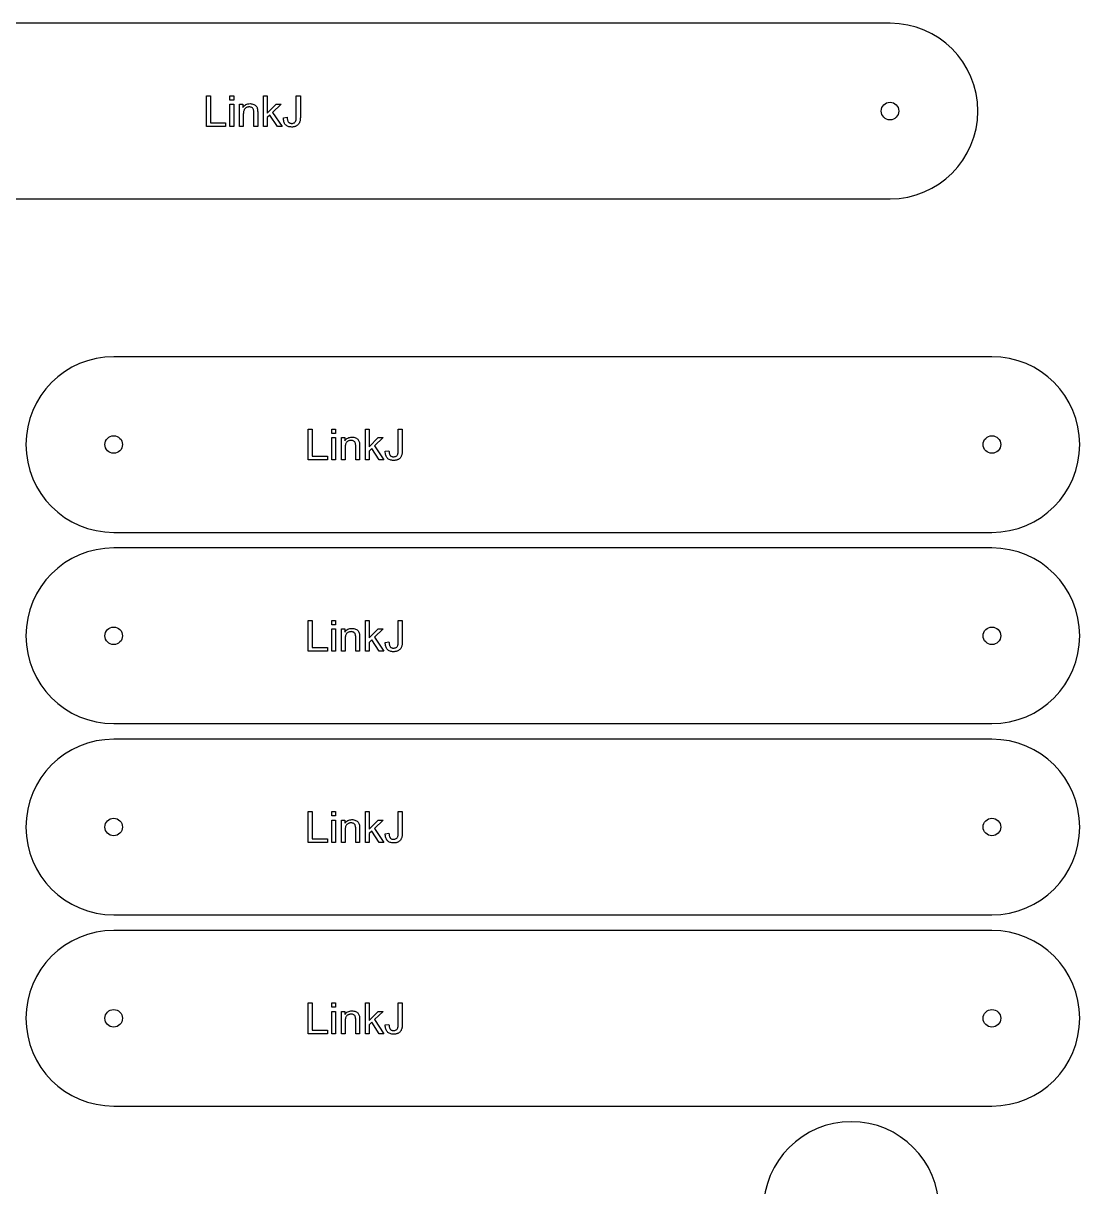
# Model space of a CAD drawing. Header units: millimetres. Extents: x 19 to 1167, y 19 to 1174.
# Drawn here: x 618 to 1159, y 578 to 1174 of the extents above; entities that cross this region are included whole.
import ezdxf

# ---------------------------------------------------------------- set-up
doc = ezdxf.new("R2010")
doc.units = ezdxf.units.MM
doc.layers.add('cut', color=5, linetype='Continuous', true_color=0x0000ff)
doc.layers.add('line engraving', color=1, linetype='Continuous', true_color=0xff0000)

msp = doc.modelspace()

# ---------------------------------------------------------------- linework, layer by layer
at = {"layer": 'cut', "color": 5, "true_color": 0x0000ff}
for points in [[(612, 1084.08), (1062, 1084.08, 1), (1062, 1174.08), (612, 1174.08, 1)], [(664.2, 913.2), (1114.2, 913.2, 1), (1114.2, 1003.2), (664.2, 1003.2, 1)], [(664.2, 815.2), (1114.2, 815.2, 1), (1114.2, 905.2), (664.2, 905.2, 1)], [(664.2, 717.2), (1114.2, 717.2, 1), (1114.2, 807.2), (664.2, 807.2, 1)], [(664.2, 619.2), (1114.2, 619.2, 1), (1114.2, 709.2), (664.2, 709.2, 1)], [(997.11, 566.2), (997.11, 64, 1), (1087.11, 64), (1087.11, 566.2, 1)]]:
    msp.add_lwpolyline(points, format="xyb", close=True, dxfattribs=at)
for centre in [(1062, 1129.08), (664.2, 958.2), (1114.2, 958.2), (664.2, 860.2), (1114.2, 860.2), (664.2, 762.2), (1114.2, 762.2), (664.2, 664.2), (1114.2, 664.2)]:
    msp.add_circle(centre, 4.5, dxfattribs=at)
at = {"layer": 'line engraving', "color": 1, "true_color": 0xff0000}
for points in [[(711.66, 1121.18), (711.66, 1136.97), (713.75, 1136.97), (713.75, 1123.04), (721.53, 1123.04), (721.53, 1121.18), (711.66, 1121.18)], [(723.78, 1134.74), (723.78, 1136.97), (725.72, 1136.97), (725.72, 1134.74), (723.78, 1134.74)], [(728.67, 1121.18), (728.67, 1132.62), (730.42, 1132.62), (730.42, 1130.99), (730.75, 1131.44), (731.12, 1131.82), (731.52, 1132.14), (731.96, 1132.41), (732.43, 1132.61), (732.94, 1132.76), (733.48, 1132.85), (734.06, 1132.88), (734.57, 1132.86), (735.05, 1132.79), (735.52, 1132.67), (735.96, 1132.51), (736.37, 1132.31), (736.72, 1132.08), (737.02, 1131.82), (737.26, 1131.53), (737.46, 1131.22), (737.62, 1130.87), (737.76, 1130.5), (737.86, 1130.1), (737.89, 1129.95), (737.91, 1129.78), (737.93, 1129.58), (737.94, 1129.36), (737.95, 1129.11), (737.96, 1128.84), (737.97, 1128.54), (737.97, 1128.21), (737.97, 1121.18), (736.03, 1121.18), (736.03, 1128.14), (736.02, 1128.69), (735.97, 1129.17), (735.9, 1129.58), (735.8, 1129.91), (735.67, 1130.19), (735.49, 1130.44), (735.27, 1130.66), (735, 1130.85), (734.7, 1131), (734.37, 1131.11), (734.02, 1131.18), (733.65, 1131.2), (733.34, 1131.19), (733.05, 1131.15), (732.77, 1131.09), (732.49, 1131), (732.23, 1130.89), (731.98, 1130.76), (731.74, 1130.6), (731.51, 1130.41), (731.3, 1130.19), (731.12, 1129.93), (730.96, 1129.62), (730.84, 1129.27), (730.74, 1128.88), (730.67, 1128.44), (730.62, 1127.95), (730.61, 1127.43), (730.61, 1121.18), (728.67, 1121.18)], [(740.95, 1121.18), (740.95, 1136.97), (742.89, 1136.97), (742.89, 1127.97), (747.48, 1132.62), (750, 1132.62), (745.62, 1128.38), (750.44, 1121.18), (748.04, 1121.18), (744.26, 1127.03), (742.89, 1125.71), (742.89, 1121.18), (740.95, 1121.18)], [(751.16, 1125.66), (753.04, 1125.92), (753.07, 1125.48), (753.12, 1125.09), (753.18, 1124.72), (753.25, 1124.39), (753.35, 1124.1), (753.45, 1123.85), (753.58, 1123.63), (753.72, 1123.44), (753.88, 1123.28), (754.05, 1123.15), (754.24, 1123.03), (754.44, 1122.94), (754.66, 1122.87), (754.89, 1122.81), (755.13, 1122.78), (755.39, 1122.77), (755.77, 1122.79), (756.13, 1122.86), (756.45, 1122.98), (756.75, 1123.13), (757.01, 1123.33), (757.23, 1123.56), (757.41, 1123.82), (757.54, 1124.11), (757.59, 1124.28), (757.63, 1124.47), (757.67, 1124.68), (757.7, 1124.92), (757.72, 1125.18), (757.74, 1125.46), (757.75, 1125.76), (757.75, 1126.09), (757.75, 1136.97), (759.84, 1136.97), (759.84, 1126.21), (759.84, 1125.73), (759.81, 1125.27), (759.78, 1124.85), (759.72, 1124.45), (759.66, 1124.08), (759.57, 1123.74), (759.48, 1123.42), (759.36, 1123.14), (759.24, 1122.87), (759.09, 1122.63), (758.93, 1122.4), (758.74, 1122.18), (758.55, 1121.98), (758.33, 1121.8), (758.1, 1121.63), (757.85, 1121.48), (757.58, 1121.35), (757.3, 1121.23), (757.01, 1121.13), (756.72, 1121.05), (756.4, 1120.99), (756.08, 1120.94), (755.75, 1120.92), (755.4, 1120.91), (754.9, 1120.93), (754.43, 1120.98), (753.98, 1121.08), (753.57, 1121.21), (753.19, 1121.38), (752.83, 1121.58), (752.51, 1121.82), (752.22, 1122.1), (751.96, 1122.42), (751.74, 1122.78), (751.55, 1123.17), (751.4, 1123.59), (751.29, 1124.05), (751.21, 1124.55), (751.17, 1125.09), (751.16, 1125.66)], [(723.78, 1121.18), (723.78, 1132.62), (725.72, 1132.62), (725.72, 1121.18), (723.78, 1121.18)], [(763.86, 950.3), (763.86, 966.1), (765.95, 966.1), (765.95, 952.17), (773.73, 952.17), (773.73, 950.3), (763.86, 950.3)], [(775.98, 963.87), (775.98, 966.1), (777.92, 966.1), (777.92, 963.87), (775.98, 963.87)], [(793.15, 950.3), (793.15, 966.1), (795.09, 966.1), (795.09, 957.09), (799.68, 961.75), (802.2, 961.75), (797.82, 957.5), (802.64, 950.3), (800.24, 950.3), (796.46, 956.15), (795.09, 954.84), (795.09, 950.3), (793.15, 950.3)], [(803.36, 954.78), (805.24, 955.04), (805.27, 954.61), (805.32, 954.21), (805.38, 953.85), (805.45, 953.52), (805.55, 953.23), (805.65, 952.97), (805.78, 952.75), (805.92, 952.56), (806.08, 952.41), (806.25, 952.27), (806.44, 952.16), (806.64, 952.06), (806.86, 951.99), (807.09, 951.94), (807.33, 951.91), (807.59, 951.9), (807.97, 951.92), (808.33, 951.99), (808.65, 952.1), (808.95, 952.26), (809.21, 952.45), (809.43, 952.68), (809.61, 952.94), (809.74, 953.24), (809.79, 953.4), (809.83, 953.59), (809.87, 953.81), (809.9, 954.04), (809.92, 954.3), (809.94, 954.58), (809.95, 954.89), (809.95, 955.22), (809.95, 966.1), (812.04, 966.1), (812.04, 955.33), (812.04, 954.85), (812.01, 954.4), (811.98, 953.97), (811.92, 953.57), (811.86, 953.2), (811.77, 952.86), (811.68, 952.55), (811.56, 952.26), (811.44, 952), (811.29, 951.75), (811.13, 951.52), (810.94, 951.3), (810.75, 951.1), (810.53, 950.92), (810.3, 950.75), (810.05, 950.6), (809.78, 950.47), (809.5, 950.35), (809.21, 950.26), (808.92, 950.17), (808.6, 950.11), (808.28, 950.07), (807.95, 950.04), (807.6, 950.03), (807.1, 950.05), (806.63, 950.11), (806.18, 950.2), (805.77, 950.33), (805.39, 950.5), (805.03, 950.7), (804.71, 950.95), (804.42, 951.23), (804.16, 951.55), (803.94, 951.9), (803.75, 952.29), (803.6, 952.72), (803.49, 953.18), (803.41, 953.68), (803.37, 954.21), (803.36, 954.78)], [(775.98, 950.3), (775.98, 961.75), (777.92, 961.75), (777.92, 950.3), (775.98, 950.3)], [(780.87, 950.3), (780.87, 961.75), (782.62, 961.75), (782.62, 960.12), (782.95, 960.56), (783.32, 960.94), (783.72, 961.27), (784.16, 961.53), (784.63, 961.74), (785.14, 961.89), (785.68, 961.97), (786.26, 962), (786.77, 961.98), (787.25, 961.91), (787.72, 961.79), (788.16, 961.63), (788.57, 961.43), (788.92, 961.2), (789.22, 960.94), (789.46, 960.66), (789.66, 960.34), (789.82, 960), (789.96, 959.62), (790.06, 959.22), (790.09, 959.08), (790.11, 958.9), (790.13, 958.71), (790.14, 958.48), (790.15, 958.23), (790.16, 957.96), (790.17, 957.66), (790.17, 957.34), (790.17, 950.3), (788.23, 950.3), (788.23, 957.26), (788.22, 957.82), (788.17, 958.3), (788.1, 958.7), (788, 959.04), (787.87, 959.31), (787.69, 959.56), (787.47, 959.78), (787.2, 959.97), (786.9, 960.13), (786.57, 960.24), (786.22, 960.3), (785.85, 960.32), (785.54, 960.31), (785.25, 960.27), (784.97, 960.21), (784.69, 960.13), (784.43, 960.02), (784.18, 959.88), (783.94, 959.72), (783.71, 959.54), (783.5, 959.32), (783.32, 959.05), (783.16, 958.75), (783.04, 958.4), (782.94, 958), (782.87, 957.56), (782.82, 957.08), (782.81, 956.55), (782.81, 950.3), (780.87, 950.3)], [(763.86, 852.3), (763.86, 868.1), (765.95, 868.1), (765.95, 854.17), (773.73, 854.17), (773.73, 852.3), (763.86, 852.3)], [(775.98, 865.87), (775.98, 868.1), (777.92, 868.1), (777.92, 865.87), (775.98, 865.87)], [(793.15, 852.3), (793.15, 868.1), (795.09, 868.1), (795.09, 859.09), (799.68, 863.75), (802.2, 863.75), (797.82, 859.5), (802.64, 852.3), (800.24, 852.3), (796.46, 858.15), (795.09, 856.84), (795.09, 852.3), (793.15, 852.3)], [(803.36, 856.78), (805.24, 857.04), (805.27, 856.61), (805.32, 856.21), (805.38, 855.85), (805.45, 855.52), (805.55, 855.23), (805.65, 854.97), (805.78, 854.75), (805.92, 854.56), (806.08, 854.41), (806.25, 854.27), (806.44, 854.16), (806.64, 854.06), (806.86, 853.99), (807.09, 853.94), (807.33, 853.91), (807.59, 853.9), (807.97, 853.92), (808.33, 853.99), (808.65, 854.1), (808.95, 854.26), (809.21, 854.45), (809.43, 854.68), (809.61, 854.94), (809.74, 855.24), (809.79, 855.4), (809.83, 855.59), (809.87, 855.81), (809.9, 856.04), (809.92, 856.3), (809.94, 856.58), (809.95, 856.89), (809.95, 857.22), (809.95, 868.1), (812.04, 868.1), (812.04, 857.33), (812.04, 856.85), (812.01, 856.4), (811.98, 855.97), (811.92, 855.57), (811.86, 855.2), (811.77, 854.86), (811.68, 854.55), (811.56, 854.26), (811.44, 854), (811.29, 853.75), (811.13, 853.52), (810.94, 853.3), (810.75, 853.1), (810.53, 852.92), (810.3, 852.75), (810.05, 852.6), (809.78, 852.47), (809.5, 852.35), (809.21, 852.26), (808.92, 852.17), (808.6, 852.11), (808.28, 852.07), (807.95, 852.04), (807.6, 852.03), (807.1, 852.05), (806.63, 852.11), (806.18, 852.2), (805.77, 852.33), (805.39, 852.5), (805.03, 852.7), (804.71, 852.95), (804.42, 853.23), (804.16, 853.55), (803.94, 853.9), (803.75, 854.29), (803.6, 854.72), (803.49, 855.18), (803.41, 855.68), (803.37, 856.21), (803.36, 856.78)], [(775.98, 852.3), (775.98, 863.75), (777.92, 863.75), (777.92, 852.3), (775.98, 852.3)], [(780.87, 852.3), (780.87, 863.75), (782.62, 863.75), (782.62, 862.12), (782.95, 862.56), (783.32, 862.94), (783.72, 863.27), (784.16, 863.53), (784.63, 863.74), (785.14, 863.89), (785.68, 863.97), (786.26, 864), (786.77, 863.98), (787.25, 863.91), (787.72, 863.79), (788.16, 863.63), (788.57, 863.43), (788.92, 863.2), (789.22, 862.94), (789.46, 862.66), (789.66, 862.34), (789.82, 862), (789.96, 861.62), (790.06, 861.22), (790.09, 861.08), (790.11, 860.9), (790.13, 860.71), (790.14, 860.48), (790.15, 860.23), (790.16, 859.96), (790.17, 859.66), (790.17, 859.34), (790.17, 852.3), (788.23, 852.3), (788.23, 859.26), (788.22, 859.82), (788.17, 860.3), (788.1, 860.7), (788, 861.04), (787.87, 861.31), (787.69, 861.56), (787.47, 861.78), (787.2, 861.97), (786.9, 862.13), (786.57, 862.24), (786.22, 862.3), (785.85, 862.32), (785.54, 862.31), (785.25, 862.27), (784.97, 862.21), (784.69, 862.13), (784.43, 862.02), (784.18, 861.88), (783.94, 861.72), (783.71, 861.54), (783.5, 861.32), (783.32, 861.05), (783.16, 860.75), (783.04, 860.4), (782.94, 860), (782.87, 859.56), (782.82, 859.08), (782.81, 858.55), (782.81, 852.3), (780.87, 852.3)], [(763.86, 754.3), (763.86, 770.1), (765.95, 770.1), (765.95, 756.17), (773.73, 756.17), (773.73, 754.3), (763.86, 754.3)], [(775.98, 767.87), (775.98, 770.1), (777.92, 770.1), (777.92, 767.87), (775.98, 767.87)], [(793.15, 754.3), (793.15, 770.1), (795.09, 770.1), (795.09, 761.09), (799.68, 765.75), (802.2, 765.75), (797.82, 761.5), (802.64, 754.3), (800.24, 754.3), (796.46, 760.15), (795.09, 758.84), (795.09, 754.3), (793.15, 754.3)], [(803.36, 758.78), (805.24, 759.04), (805.27, 758.61), (805.32, 758.21), (805.38, 757.85), (805.45, 757.52), (805.55, 757.23), (805.65, 756.97), (805.78, 756.75), (805.92, 756.56), (806.08, 756.41), (806.25, 756.27), (806.44, 756.16), (806.64, 756.06), (806.86, 755.99), (807.09, 755.94), (807.33, 755.91), (807.59, 755.9), (807.97, 755.92), (808.33, 755.99), (808.65, 756.1), (808.95, 756.26), (809.21, 756.45), (809.43, 756.68), (809.61, 756.94), (809.74, 757.24), (809.79, 757.4), (809.83, 757.59), (809.87, 757.81), (809.9, 758.04), (809.92, 758.3), (809.94, 758.58), (809.95, 758.89), (809.95, 759.22), (809.95, 770.1), (812.04, 770.1), (812.04, 759.33), (812.04, 758.85), (812.01, 758.4), (811.98, 757.97), (811.92, 757.57), (811.86, 757.2), (811.77, 756.86), (811.68, 756.55), (811.56, 756.26), (811.44, 756), (811.29, 755.75), (811.13, 755.52), (810.94, 755.3), (810.75, 755.1), (810.53, 754.92), (810.3, 754.75), (810.05, 754.6), (809.78, 754.47), (809.5, 754.35), (809.21, 754.26), (808.92, 754.17), (808.6, 754.11), (808.28, 754.07), (807.95, 754.04), (807.6, 754.03), (807.1, 754.05), (806.63, 754.11), (806.18, 754.2), (805.77, 754.33), (805.39, 754.5), (805.03, 754.7), (804.71, 754.95), (804.42, 755.23), (804.16, 755.55), (803.94, 755.9), (803.75, 756.29), (803.6, 756.72), (803.49, 757.18), (803.41, 757.68), (803.37, 758.21), (803.36, 758.78)], [(775.98, 754.3), (775.98, 765.75), (777.92, 765.75), (777.92, 754.3), (775.98, 754.3)], [(780.87, 754.3), (780.87, 765.75), (782.62, 765.75), (782.62, 764.12), (782.95, 764.56), (783.32, 764.94), (783.72, 765.27), (784.16, 765.53), (784.63, 765.74), (785.14, 765.89), (785.68, 765.97), (786.26, 766), (786.77, 765.98), (787.25, 765.91), (787.72, 765.79), (788.16, 765.63), (788.57, 765.43), (788.92, 765.2), (789.22, 764.94), (789.46, 764.66), (789.66, 764.34), (789.82, 764), (789.96, 763.62), (790.06, 763.22), (790.09, 763.08), (790.11, 762.9), (790.13, 762.71), (790.14, 762.48), (790.15, 762.23), (790.16, 761.96), (790.17, 761.66), (790.17, 761.34), (790.17, 754.3), (788.23, 754.3), (788.23, 761.26), (788.22, 761.82), (788.17, 762.3), (788.1, 762.7), (788, 763.04), (787.87, 763.31), (787.69, 763.56), (787.47, 763.78), (787.2, 763.97), (786.9, 764.13), (786.57, 764.24), (786.22, 764.3), (785.85, 764.32), (785.54, 764.31), (785.25, 764.27), (784.97, 764.21), (784.69, 764.13), (784.43, 764.02), (784.18, 763.88), (783.94, 763.72), (783.71, 763.54), (783.5, 763.32), (783.32, 763.05), (783.16, 762.75), (783.04, 762.4), (782.94, 762), (782.87, 761.56), (782.82, 761.08), (782.81, 760.55), (782.81, 754.3), (780.87, 754.3)], [(763.86, 656.3), (763.86, 672.1), (765.95, 672.1), (765.95, 658.17), (773.73, 658.17), (773.73, 656.3), (763.86, 656.3)], [(775.98, 669.87), (775.98, 672.1), (777.92, 672.1), (777.92, 669.87), (775.98, 669.87)], [(775.98, 656.3), (775.98, 667.75), (777.92, 667.75), (777.92, 656.3), (775.98, 656.3)], [(780.87, 656.3), (780.87, 667.75), (782.62, 667.75), (782.62, 666.12), (782.95, 666.56), (783.32, 666.94), (783.72, 667.27), (784.16, 667.53), (784.63, 667.74), (785.14, 667.89), (785.68, 667.97), (786.26, 668), (786.77, 667.98), (787.25, 667.91), (787.72, 667.79), (788.16, 667.63), (788.57, 667.43), (788.92, 667.2), (789.22, 666.94), (789.46, 666.66), (789.66, 666.34), (789.82, 666), (789.96, 665.62), (790.06, 665.22), (790.09, 665.08), (790.11, 664.9), (790.13, 664.71), (790.14, 664.48), (790.15, 664.23), (790.16, 663.96), (790.17, 663.66), (790.17, 663.34), (790.17, 656.3), (788.23, 656.3), (788.23, 663.26), (788.22, 663.82), (788.17, 664.3), (788.1, 664.7), (788, 665.04), (787.87, 665.31), (787.69, 665.56), (787.47, 665.78), (787.2, 665.97), (786.9, 666.13), (786.57, 666.24), (786.22, 666.3), (785.85, 666.32), (785.54, 666.31), (785.25, 666.27), (784.97, 666.21), (784.69, 666.13), (784.43, 666.02), (784.18, 665.88), (783.94, 665.72), (783.71, 665.54), (783.5, 665.32), (783.32, 665.05), (783.16, 664.75), (783.04, 664.4), (782.94, 664), (782.87, 663.56), (782.82, 663.08), (782.81, 662.55), (782.81, 656.3), (780.87, 656.3)], [(793.15, 656.3), (793.15, 672.1), (795.09, 672.1), (795.09, 663.09), (799.68, 667.75), (802.2, 667.75), (797.82, 663.5), (802.64, 656.3), (800.24, 656.3), (796.46, 662.15), (795.09, 660.84), (795.09, 656.3), (793.15, 656.3)], [(803.36, 660.78), (805.24, 661.04), (805.27, 660.61), (805.32, 660.21), (805.38, 659.85), (805.45, 659.52), (805.55, 659.23), (805.65, 658.97), (805.78, 658.75), (805.92, 658.56), (806.08, 658.41), (806.25, 658.27), (806.44, 658.16), (806.64, 658.06), (806.86, 657.99), (807.09, 657.94), (807.33, 657.91), (807.59, 657.9), (807.97, 657.92), (808.33, 657.99), (808.65, 658.1), (808.95, 658.26), (809.21, 658.45), (809.43, 658.68), (809.61, 658.94), (809.74, 659.24), (809.79, 659.4), (809.83, 659.59), (809.87, 659.81), (809.9, 660.04), (809.92, 660.3), (809.94, 660.58), (809.95, 660.89), (809.95, 661.22), (809.95, 672.1), (812.04, 672.1), (812.04, 661.33), (812.04, 660.85), (812.01, 660.4), (811.98, 659.97), (811.92, 659.57), (811.86, 659.2), (811.77, 658.86), (811.68, 658.55), (811.56, 658.26), (811.44, 658), (811.29, 657.75), (811.13, 657.52), (810.94, 657.3), (810.75, 657.1), (810.53, 656.92), (810.3, 656.75), (810.05, 656.6), (809.78, 656.47), (809.5, 656.35), (809.21, 656.26), (808.92, 656.17), (808.6, 656.11), (808.28, 656.07), (807.95, 656.04), (807.6, 656.03), (807.1, 656.05), (806.63, 656.11), (806.18, 656.2), (805.77, 656.33), (805.39, 656.5), (805.03, 656.7), (804.71, 656.95), (804.42, 657.23), (804.16, 657.55), (803.94, 657.9), (803.75, 658.29), (803.6, 658.72), (803.49, 659.18), (803.41, 659.68), (803.37, 660.21), (803.36, 660.78)]]:
    msp.add_lwpolyline(points, dxfattribs=at)

doc.saveas('drawing.dxf')
